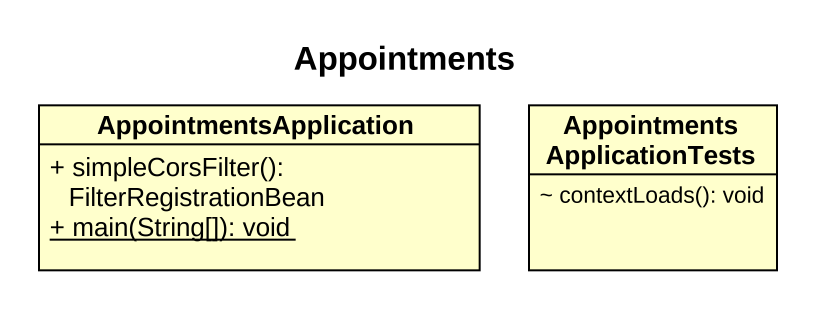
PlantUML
@startuml
title Appointments
hide circle
hide empty members
skinparam classAttributeIconSize 0
class AppointmentsApplication {
  + simpleCorsFilter(): FilterRegistrationBean
  {static} + main(String[]): void
}
class AppointmentsApplicationTests {
  ~ contextLoads(): void
}
@enduml
